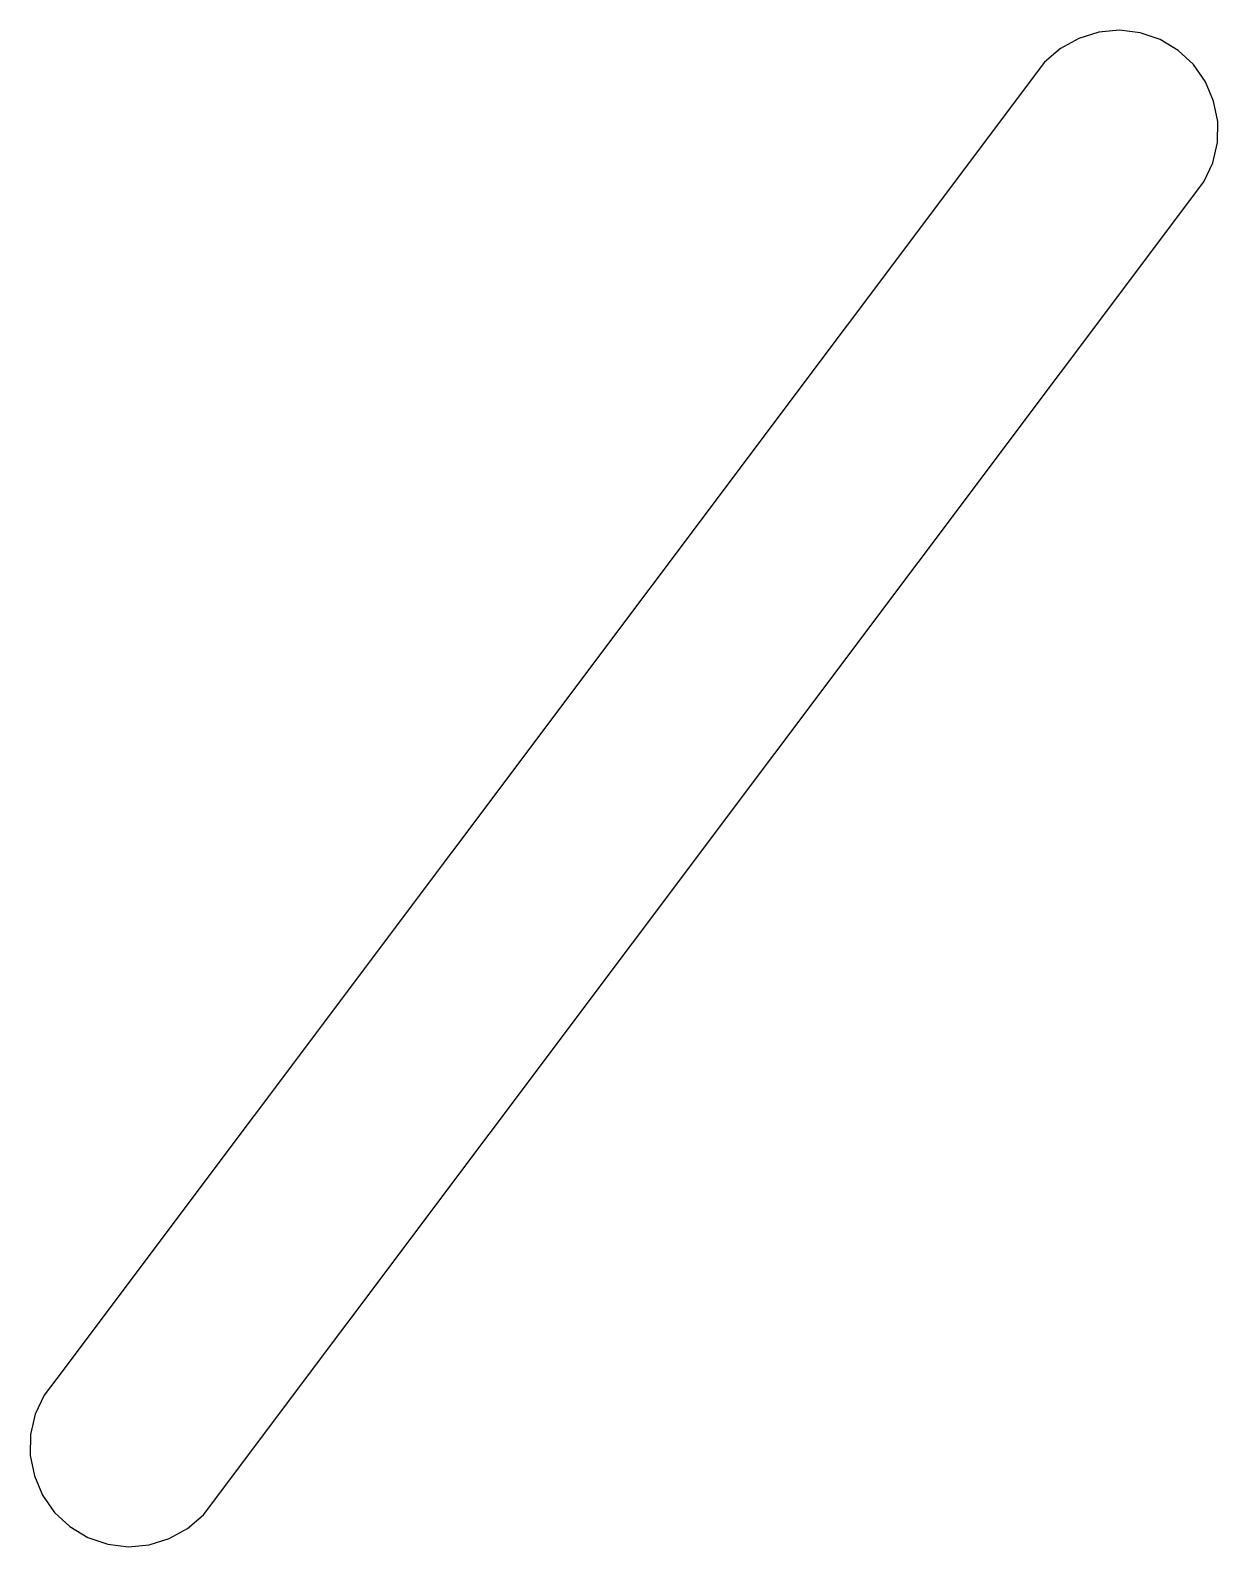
# Model space of a CAD drawing. Header units: metres. Extents: x -5 to 54.3, y -5 to 70.7.
import ezdxf

# ---------------------------------------------------------------- set-up
doc = ezdxf.new("R2010")
doc.units = ezdxf.units.M

msp = doc.modelspace()

# ---------------------------------------------------------------- linework, layer by layer
for p, q in [((48.3698, 70.6018), (47.3707, 70.2945)), ((49.4109, 70.6946), (48.3698, 70.6018)), ((50.4487, 70.569), (49.4109, 70.6946)), ((51.4376, 70.2303), (50.4487, 70.569)), ((46.4573, 69.7862), (45.6696, 69.0991)), ((47.3707, 70.2945), (46.4573, 69.7862)), ((52.3345, 69.6935), (51.4376, 70.2303)), ((53.1001, 68.9819), (52.3345, 69.6935)), ((45.6696, 69.0991), (-3.66249, 3.40384)), ((53.7011, 68.1266), (53.1001, 68.9819)), ((54.1112, 67.1651), (53.7011, 68.1266)), ((54.3123, 66.1394), (54.1112, 67.1651)), ((54.2959, 65.0943), (54.3123, 66.1394)), ((54.0624, 64.0754), (54.2959, 65.0943)), ((53.6223, 63.1273), (54.0624, 64.0754)), ((3.66249, -3.40384), (53.6223, 63.1273)), ((-3.66249, 3.40384), (-4.29015, 2.56798)), ((-4.29015, 2.56798), (-4.7303, 1.61989)), ((-4.7303, 1.61989), (-4.96375, 0.600998)), ((-4.96375, 0.600998), (-4.98022, -0.444138)), ((-4.98022, -0.444138), (-4.77905, -1.46988)), ((-4.77905, -1.46988), (-4.36902, -2.43138)), ((-4.36902, -2.43138), (-3.76802, -3.28662)), ((-3.76802, -3.28662), (-3.00235, -3.99821)), ((2.87476, -4.09093), (3.66249, -3.40384)), ((-3.00235, -3.99821), (-2.10547, -4.53508)), ((-2.10547, -4.53508), (-1.11656, -4.87372)), ((1.96138, -4.59923), (2.87476, -4.09093)), ((-1.11656, -4.87372), (-0.078842, -4.99937)), ((-0.078842, -4.99937), (0.96228, -4.90651)), ((0.96228, -4.90651), (1.96138, -4.59923))]:
    msp.add_line(p, q)

doc.saveas('drawing.dxf')
